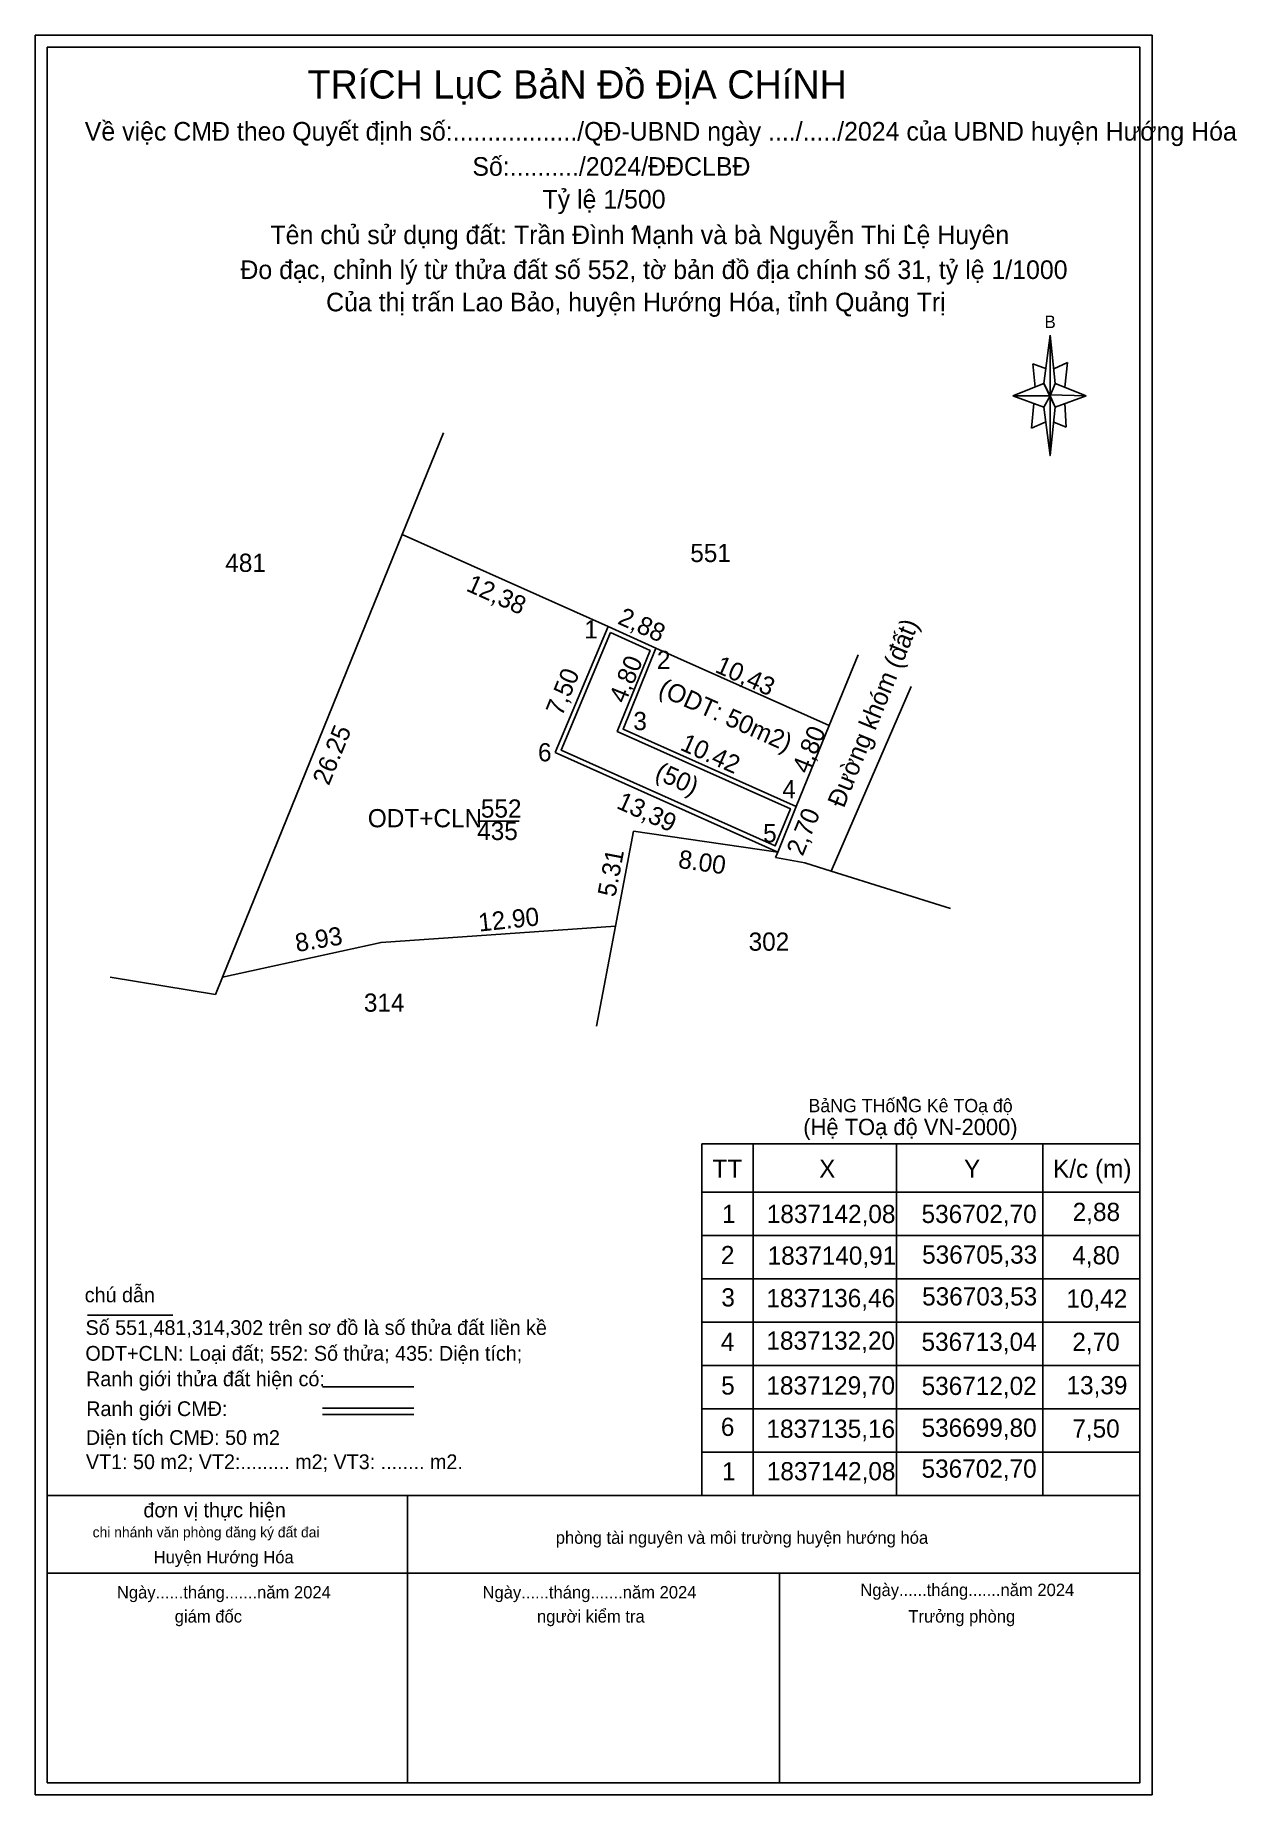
# Model space of a CAD drawing. Extents: x 536671.2 to 536737.2, y 1837077.9 to 1837174.6.
import ezdxf

# ---------------------------------------------------------------- set-up
doc = ezdxf.new("R2010")
doc.units = 0
for name, color, linetype in [('Level 1', 7, 'Continuous'), ('Level 10', 7, 'Continuous'), ('Level 11', 7, 'Continuous'), ('Level 13', 7, 'Continuous'), ('Level 20', 7, 'Continuous'), ('Level 22', 7, 'Continuous'), ('Level 3', 7, 'Continuous'), ('Level 4', 7, 'Continuous'), ('Level 52', 7, 'Continuous')]:
    doc.layers.add(name, color=color, linetype=linetype)

msp = doc.modelspace()

# ---------------------------------------------------------------- linework, layer by layer
at = {"layer": 'Level 1'}
for p, q in [((536726.581, 1837113.67), (536731.912, 1837113.67)), ((536726.581, 1837094.355), (536726.581, 1837113.67)), ((536731.912, 1837113.67), (536731.912, 1837094.355)), ((536707.902, 1837111.013), (536731.912, 1837111.013)), ((536707.84, 1837108.633), (536731.912, 1837108.633)), ((536707.84, 1837106.253), (536731.912, 1837106.253)), ((536707.84, 1837103.874), (536731.912, 1837103.874)), ((536707.84, 1837101.494), (536731.912, 1837101.494)), ((536707.84, 1837099.114), (536731.912, 1837099.114)), ((536707.84, 1837096.735), (536731.912, 1837096.735)), ((536707.84, 1837094.355), (536731.912, 1837094.355))]:
    msp.add_line(p, q, dxfattribs=at)
at = {"layer": 'Level 10'}
msp.add_line((536693.658, 1837152.723), (536691.39, 1837147.14), dxfattribs=at)
for points in [[(536712.02, 1837129.7), (536704.1, 1837130.84), (536703.1, 1837125.63), (536690.23, 1837124.74), (536681.513, 1837122.821), (536691.39, 1837147.14)], [(536699.799, 1837135.165), (536702.699, 1837142.085), (536705.331, 1837140.908), (536703.526, 1837136.457), (536713.039, 1837132.205), (536712.02, 1837129.7), (536699.799, 1837135.165)], [(536713.039, 1837132.205), (536714.849, 1837136.654), (536716.431, 1837140.538)]]:
    msp.add_lwpolyline(points, dxfattribs=at)
msp.add_lwpolyline([(536702.83, 1837141.752), (536705.008, 1837140.779), (536703.204, 1837136.328), (536712.716, 1837132.075), (536711.886, 1837130.034), (536700.124, 1837135.293)], close=True, dxfattribs=at)
at = {"layer": 'Level 11'}
for p, q in [((536691.39, 1837147.14), (536702.699, 1837142.085)), ((536705.331, 1837140.908), (536714.852, 1837136.652))]:
    msp.add_line(p, q, dxfattribs=at)
at = {"layer": 'Level 13'}
msp.add_line((536695.553, 1837131.391), (536697.821, 1837131.391), dxfattribs=at)
at = {"layer": 'Level 20'}
msp.add_circle((536718.988, 1837116.165), 0.077, dxfattribs=at)
at = {"layer": 'Level 22'}
for p, q in [((536726.638, 1837155.434), (536726.979, 1837158.093)), ((536726.774, 1837156.252), (536726.024, 1837156.525)), ((536726.024, 1837156.525), (536726.161, 1837155.23)), ((536727.183, 1837156.252), (536727.933, 1837156.593)), ((536727.933, 1837156.593), (536727.797, 1837155.23)), ((536726.638, 1837155.434), (536724.934, 1837154.753)), ((536724.934, 1837154.753), (536726.638, 1837155.434)), ((536726.638, 1837154.139), (536724.934, 1837154.753)), ((536726.979, 1837154.753), (536724.934, 1837154.753)), ((536726.979, 1837154.753), (536726.638, 1837155.434)), ((536726.638, 1837155.434), (536727.251, 1837154.139)), ((536728.956, 1837154.753), (536726.979, 1837154.821)), ((536726.979, 1837154.821), (536726.979, 1837154.753)), ((536726.979, 1837154.753), (536727.251, 1837154.139)), ((536727.251, 1837155.434), (536728.956, 1837154.753)), ((536727.251, 1837154.139), (536728.956, 1837154.753)), ((536727.251, 1837154.139), (536728.956, 1837154.753)), ((536726.093, 1837154.344), (536725.956, 1837152.98)), ((536727.251, 1837154.139), (536726.979, 1837151.481)), ((536727.797, 1837154.344), (536727.865, 1837153.048)), ((536725.956, 1837152.98), (536726.706, 1837153.321)), ((536727.865, 1837153.048), (536727.183, 1837153.321)), ((536674.098, 1837104.254), (536678.797, 1837104.254)), ((536687.006, 1837100.326), (536692.024, 1837100.326)), ((536687.006, 1837099.147), (536692.024, 1837099.147)), ((536687.006, 1837098.797), (536692.024, 1837098.797)), ((536671.897, 1837094.355), (536731.912, 1837094.355)), ((536671.897, 1837090.088), (536671.897, 1837094.355)), ((536691.674, 1837090.088), (536691.674, 1837094.322)), ((536731.912, 1837090.088), (536731.912, 1837094.355)), ((536671.897, 1837090.088), (536691.674, 1837090.088)), ((536691.674, 1837090.088), (536712.118, 1837090.088)), ((536691.674, 1837078.581), (536691.674, 1837090.088)), ((536712.118, 1837090.088), (536731.912, 1837090.088)), ((536712.118, 1837078.581), (536712.118, 1837090.088)), ((536691.674, 1837078.581), (536712.118, 1837078.581))]:
    msp.add_line(p, q, dxfattribs=at)
for points in [[(536732.578, 1837174.571), (536732.578, 1837077.914), (536671.23, 1837077.914), (536671.23, 1837174.571), (536732.578, 1837174.571)], [(536731.912, 1837094.355), (536731.912, 1837173.905), (536671.897, 1837173.905), (536671.897, 1837094.355)], [(536704.048, 1837163.924), (536704.209, 1837164.021), (536704.233, 1837164.041), (536704.254, 1837164.074), (536704.241, 1837164.096), (536704.225, 1837164.107), (536704.191, 1837164.096), (536704.158, 1837164.073), (536704.005, 1837163.924), (536704.048, 1837163.924)], [(536719.422, 1837163.955), (536719.27, 1837164.103), (536719.241, 1837164.127), (536719.209, 1837164.138), (536719.185, 1837164.127), (536719.176, 1837164.098), (536719.193, 1837164.072), (536719.222, 1837164.052), (536719.377, 1837163.955), (536719.422, 1837163.955)], [(536671.897, 1837090.088), (536671.897, 1837078.581), (536691.674, 1837078.581)], [(536712.118, 1837078.581), (536731.912, 1837078.581), (536731.912, 1837090.088)]]:
    msp.add_lwpolyline(points, dxfattribs=at)
for points in [[(536726.979, 1837158.093), (536727.251, 1837155.434), (536726.979, 1837154.753)], [(536726.979, 1837154.753), (536726.979, 1837151.481), (536726.638, 1837154.139)]]:
    msp.add_lwpolyline(points, close=True, dxfattribs=at)
at = {"layer": 'Level 3'}
for p, q in [((536707.84, 1837113.67), (536726.581, 1837113.67)), ((536707.84, 1837113.67), (536707.84, 1837094.355)), ((536710.671, 1837113.67), (536710.671, 1837094.355)), ((536718.548, 1837113.67), (536718.548, 1837094.355))]:
    msp.add_line(p, q, dxfattribs=at)
at = {"layer": 'Level 4'}
for p, q in [((536714.95, 1837128.65), (536719.341, 1837138.788)), ((536711.9, 1837129.4), (536712.02, 1837129.7)), ((536714.95, 1837128.65), (536721.5, 1837126.6)), ((536703.11, 1837125.63), (536702.06, 1837120.13))]:
    msp.add_line(p, q, dxfattribs=at)
for points in [[(536711.9, 1837129.4), (536713.51, 1837129.1), (536714.95, 1837128.65)], [(536681.51, 1837122.82), (536681.13, 1837121.88), (536675.34, 1837122.82)]]:
    msp.add_lwpolyline(points, dxfattribs=at)

# ---------------------------------------------------------------- texts
at = {"layer": 'Level 1'}
for s, p in [('TT', (536708.433, 1837111.807)), ('X', (536714.294, 1837111.807)), ('Y', (536722.249, 1837111.807)), ('K/c (m)', (536727.142, 1837111.807))]:
    msp.add_text(s, height=1, dxfattribs=at).set_placement(p)
at = {"layer": 'Level 13'}
for s, p in [('551', (536707.215, 1837145.63)), ('1', (536701.39, 1837141.432)), ('2', (536705.38, 1837139.758)), ('3', (536704.086, 1837136.398)), ('6', (536698.85, 1837134.683)), ('4', (536712.27, 1837132.656)), ('552', (536695.712, 1837131.592)), ('ODT+CLN', (536689.502, 1837131.061)), ('435', (536695.509, 1837130.361)), ('5', (536711.215, 1837130.234))]:
    msp.add_text(s, height=1, dxfattribs=at).set_placement(p)
for s, p in [('(ODT: 50m2)', (536705.396, 1837138.354)), ('(50)', (536705.21, 1837133.758))]:
    msp.add_text(s, height=1, rotation=335.9531, dxfattribs=at).set_placement(p)
at = {"layer": 'Level 22'}
for s, height, p in [('TRíCH LụC BảN Đồ ĐịA CHíNH', 1.55145, (536686.189, 1837171.091)), ('Về việc CMĐ theo Quyết định số:................../QĐ-UBND ngày ..../...../2024 của UBND huyện Hướng Hóa ', 1.022342, (536673.954, 1837168.782)), ('Số:........../2024/ĐĐCLBĐ', 1.02234, (536695.246, 1837166.851)), ('Tỷ lệ 1/500', 1.02239, (536699.094, 1837165.05)), ('Tên chủ sử dụng đất: Trần Đình Mạnh và bà Nguyễn Thi Lệ Huyên', 1.0222, (536684.154, 1837163.095)), ('Đo đạc, chỉnh lý từ thửa đất số 552, tờ bản đồ địa chính số 31, tỷ lệ 1/1000', 1.02225, (536682.503, 1837161.179)), ('Của thị trấn Lao Bảo, huyện Hướng Hóa, tỉnh Quảng Trị', 1.02234, (536687.21, 1837159.402)), ('B', 0.693, (536726.672, 1837158.478)), ('BảNG THốNG Kê TOạ độ ', 0.729, (536713.708, 1837115.41)), ('(Hệ TOạ độ VN-2000)', 0.9, (536713.422, 1837114.151)), ('chú dẫn', 0.81, (536673.951, 1837104.971)), ('Số 551,481,314,302 trên sơ đồ là số thửa đất liền kề', 0.81, (536673.997, 1837103.174)), ('ODT+CLN: Loại đất; 552: Số thửa; 435: Diện tích;', 0.81, (536673.988, 1837101.759)), ('Ranh giới thửa đất hiện có:', 0.81, (536674.025, 1837100.357)), ('Ranh giới CMĐ:', 0.81, (536674.034, 1837098.718)), ('Diện tích CMĐ: 50 m2', 0.81, (536674.016, 1837097.134)), ('VT1: 50 m2; VT2:......... m2; VT3: ........ m2.', 0.81, (536674.016, 1837095.804)), ('đơn vị thực hiện', 0.81, (536677.179, 1837093.153)), ('chi nhánh văn phòng đăng ký đất đai', 0.5702, (536674.385, 1837092.055)), ('phòng tài nguyên và môi trường huyện hướng hóa', 0.68161, (536699.825, 1837091.701)), ('Huyện Hướng Hóa', 0.68161, (536677.74, 1837090.632)), ('Ngày......tháng.......năm 2024', 0.68161, (536675.717, 1837088.7)), ('Ngày......tháng.......năm 2024', 0.68161, (536695.801, 1837088.7)), ('Ngày......tháng.......năm 2024', 0.68161, (536716.554, 1837088.831)), ('giám đốc', 0.6816, (536678.894, 1837087.377)), ('người kiểm tra', 0.68161, (536698.793, 1837087.377)), ('Trưởng phòng', 0.68161, (536719.193, 1837087.377))]:
    msp.add_text(s, height=height, dxfattribs=at).set_placement(p)
at = {"layer": 'Level 4'}
for s, p in [('481', (536681.67, 1837145.09)), ('302', (536710.42, 1837124.28)), ('314', (536689.286, 1837120.93))]:
    msp.add_text(s, height=1, dxfattribs=at).set_placement(p)
for s, rotation, p in [('12,38', 335.92883, (536694.848, 1837144.076)), ('2,88', 335.92883, (536703.172, 1837142.262)), ('Đường khóm (đất)', 67.889, (536715.645, 1837132.073)), ('4,80', 67.84413, (536703.644, 1837137.811)), ('10,43', 335.92883, (536708.515, 1837139.611)), ('7,50', 67.84413, (536700.169, 1837137.119)), ('26.25', 67.91129, (536687.357, 1837133.307)), ('4,80', 67.84413, (536713.698, 1837133.946)), ('10.42', 335.92883, (536706.6, 1837135.336)), ('13,39', 335.92883, (536703.106, 1837132.133)), ('2,70', 67.84413, (536713.387, 1837129.434)), ('5.31', 79.20586, (536703.094, 1837127.191)), ('8.00', 351.80914, (536706.511, 1837128.841)), ('12.90', 6.00668, (536695.626, 1837125.329)), ('8.93', 9.48344, (536685.598, 1837124.206))]:
    msp.add_text(s, height=1, rotation=rotation, dxfattribs=at).set_placement(p)
at = {"layer": 'Level 52'}
for s, p in [('1', (536708.958, 1837109.323)), ('1837142,08', (536711.419, 1837109.323)), ('536702,70', (536719.92, 1837109.323)), ('2,88', (536728.221, 1837109.434)), ('536705,33', (536719.949, 1837107.091)), ('2', (536708.895, 1837107.063)), ('1837140,91', (536711.463, 1837107.034)), ('4,80', (536728.2, 1837107.054)), ('3', (536708.921, 1837104.741)), ('1837136,46', (536711.4, 1837104.7)), ('536703,53', (536719.949, 1837104.794)), ('10,42', (536727.876, 1837104.675)), ('4', (536708.89, 1837102.296)), ('1837132,20', (536711.397, 1837102.366)), ('536713,04', (536719.918, 1837102.299)), ('2,70', (536728.2, 1837102.295)), ('5', (536708.912, 1837099.899)), ('1837129,70', (536711.397, 1837099.902)), ('536712,02', (536719.923, 1837099.878)), ('13,39', (536727.881, 1837099.915)), ('6', (536708.895, 1837097.627)), ('1837135,16', (536711.4, 1837097.524)), ('536699,80', (536719.92, 1837097.581)), ('7,50', (536728.2, 1837097.535)), ('1', (536708.958, 1837095.181)), ('1837142,08', (536711.419, 1837095.19)), ('536702,70', (536719.92, 1837095.333))]:
    msp.add_text(s, height=1, dxfattribs=at).set_placement(p)

doc.saveas('drawing.dxf')
